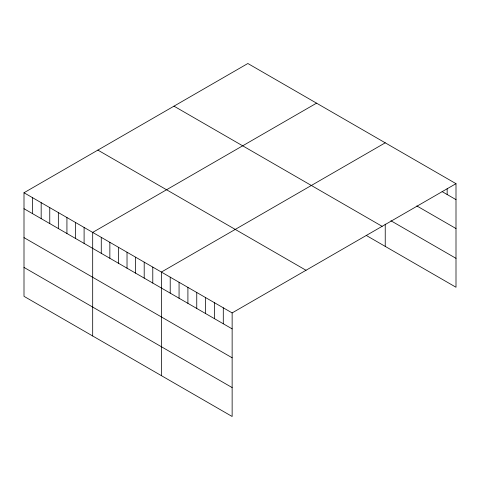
<?xml version="1.0" encoding="UTF-8"?>
<svg xmlns="http://www.w3.org/2000/svg" width="480" height="480" viewBox="0 0 480 480"><rect width="100%" height="100%" fill="white"/><g stroke="black" fill="none" stroke-linecap="round" stroke-linejoin="round"><path stroke-width="0.72" d="M456 183.672L232.14 312.918L232.14 416.496L24 296.328L24 192.75L247.86 63.504L456 183.672L456 287.25L366.222 235.416M316.548 103.158L92.688 232.404L92.688 335.982M385.236 142.818L161.37 272.064L161.37 375.636M442.098 191.604L456 199.632M416.826 205.926L456 228.546M390.918 220.758L456 258.336M173.988 106.158L382.128 226.326M97.872 150.102L306.012 270.27M24 192.75L232.14 312.918M24 208.71L232.14 328.878M24 237.624L232.14 357.792M24 267.414L232.14 387.582M447.156 188.718L447.156 194.52M385.236 224.148L385.236 246.39M223.29 307.812L223.29 323.766M214.446 302.706L214.446 318.66M205.602 297.6L205.602 313.554M196.752 292.488L196.752 308.448M187.908 287.382L187.908 303.342M179.064 282.276L179.064 298.23M170.214 277.17L170.214 293.124M152.784 267.108L152.784 283.062M144.198 262.146L144.198 278.106M135.612 257.19L135.612 273.15M127.026 252.234L127.026 268.194M118.44 247.278L118.44 263.232M109.854 242.322L109.854 258.276M101.274 237.366L101.274 253.32M84.102 227.448L84.102 243.408M75.516 222.492L75.516 238.452M66.93 217.536L66.93 233.49M58.344 212.58L58.344 228.534M49.758 207.624L49.758 223.578M41.172 202.668L41.172 218.622M32.586 197.706L32.586 213.666"/></g></svg>
